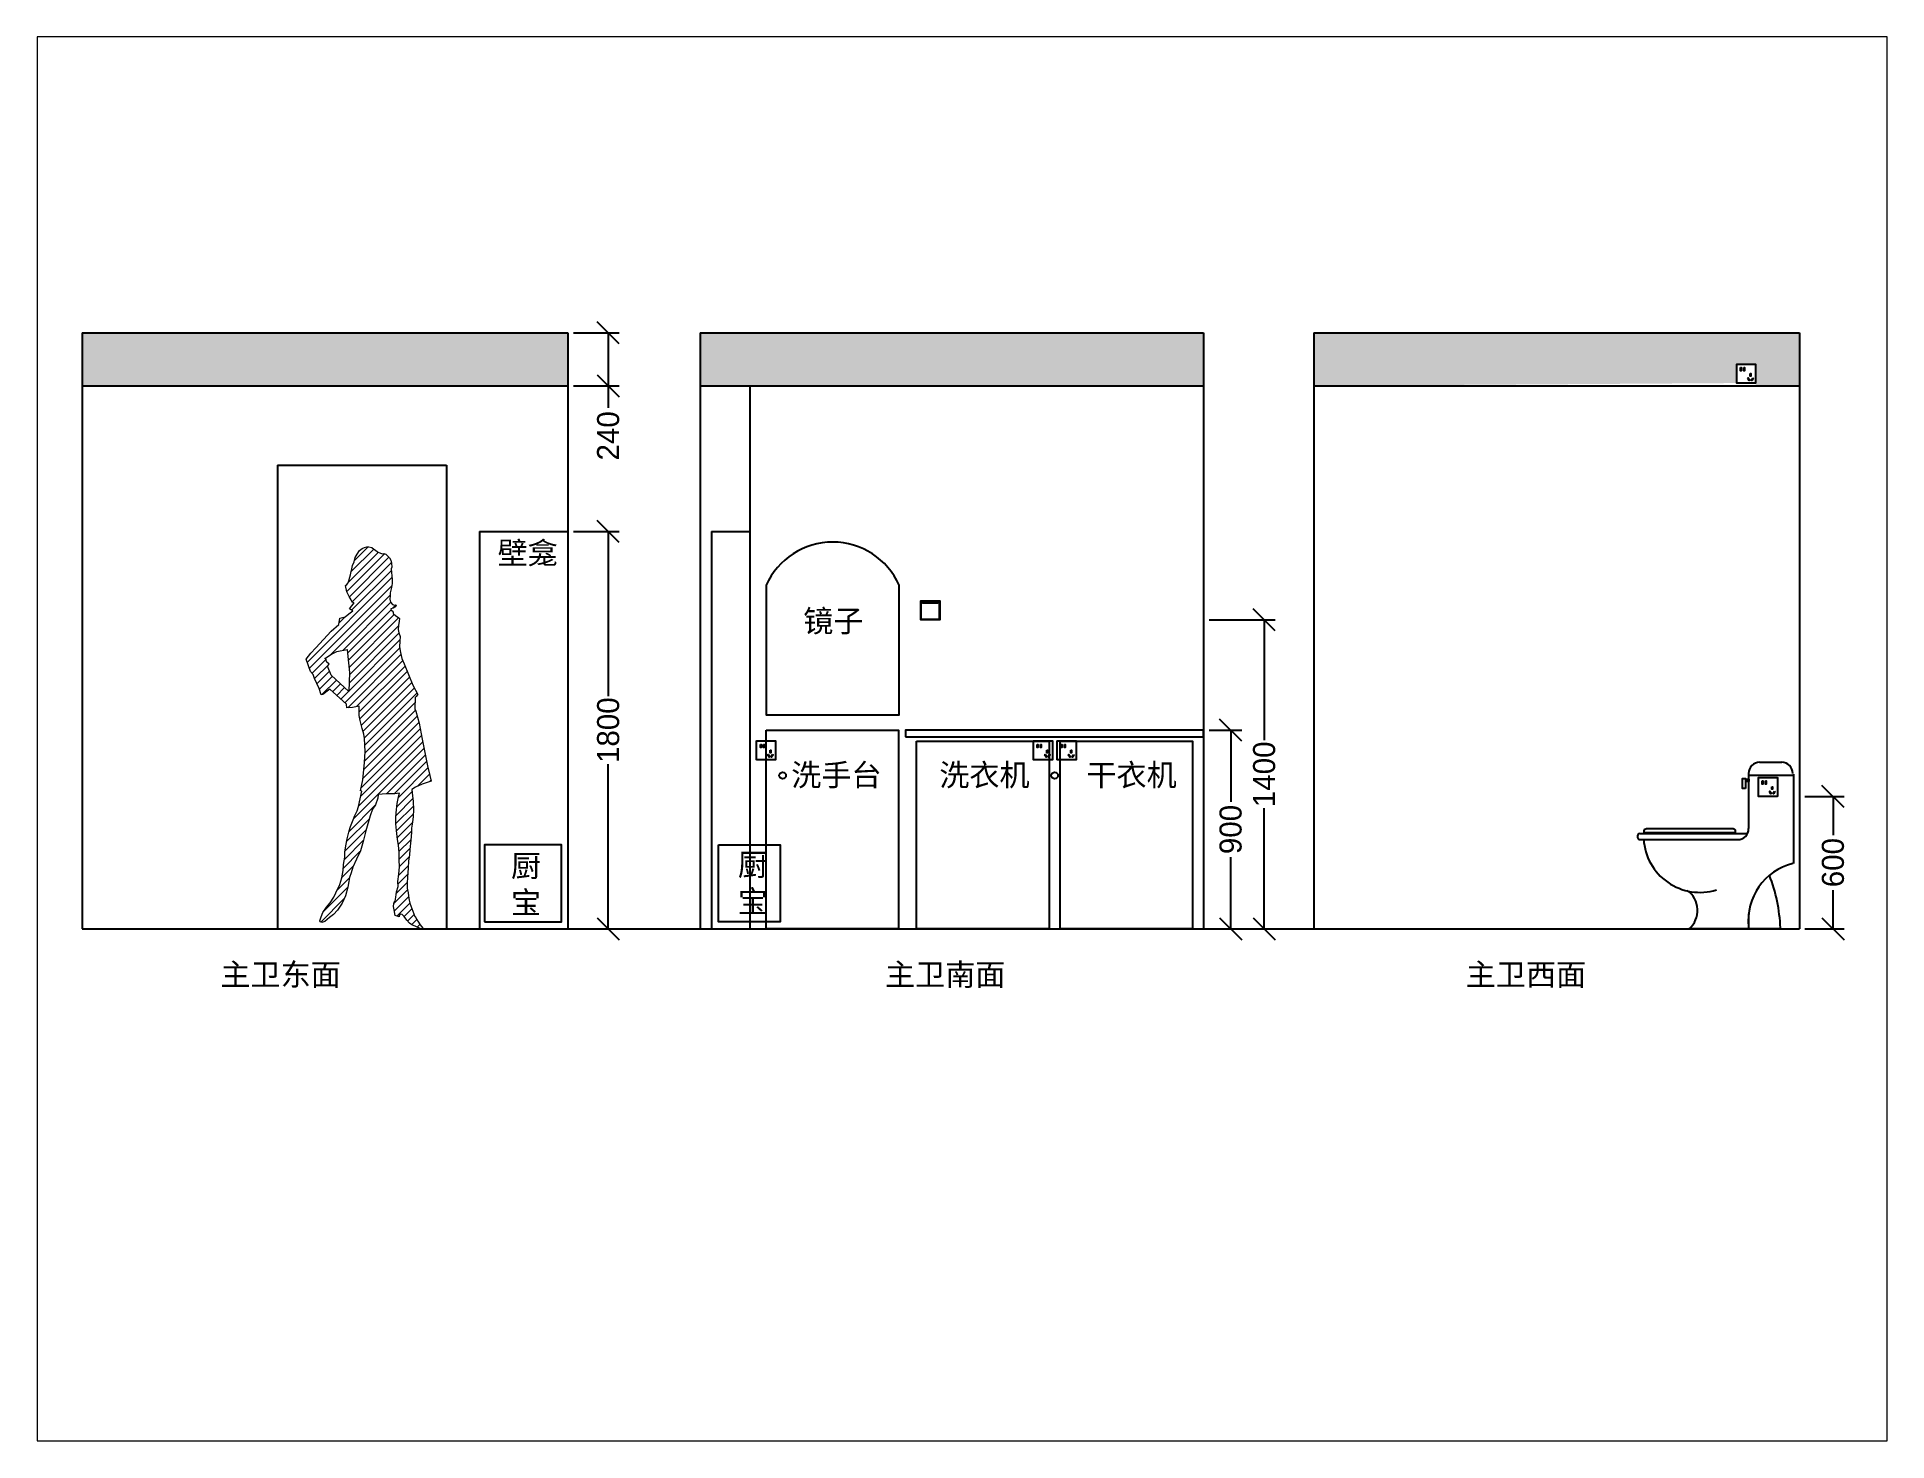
# Paper-space layout 'main bathroom' of a CAD drawing. Header units: millimetres. Extents: x 0 to 261, y 0 to 198.
# The model-space entities are those that its viewports show. They can reach past a viewport. Long polylines and large blocks are cut down to what shows.
import ezdxf

# ---------------------------------------------------------------- set-up
doc = ezdxf.new("R2010")
doc.units = ezdxf.units.MM
doc.linetypes.add('ACAD_ISO03W100', pattern=[30, 12, -18])
for name, color, linetype in [('blocks', 253, 'Continuous'), ('dim', 7, 'Continuous'), ('lighting', 6, 'Continuous'), ('strong current', 1, 'Continuous'), ('wall', 7, 'Continuous'), ('water supply', 7, 'Continuous')]:
    doc.layers.add(name, color=color, linetype=linetype)
doc.styles.get("Standard").update_dxf_attribs({"font": 'Heiti SC.ttf'})
doc.dimstyles.new('副本 ISO-25', dxfattribs={"dimscale": 40, "dimtxt": 2.5, "dimasz": 2.5, "dimexe": 1.25, "dimexo": 0.625, "dimgap": 0.63, "dimtad": 0, "dimdec": 0, "dimtxsty": 'Standard', "dimblk": 'OBLIQUE', "dimblk1": 'OBLIQUE', "dimblk2": 'OBLIQUE', "dimcen": 2.5, "dimadec": 0, "dimazin": 0, "dimtfac": 1, "dimtdec": 0, "dimtmove": 0, "dimatfit": 3, "dimfxl": 1, "dimarcsym": 0})

# ---------------------------------------------------------------- blocks, each defined once
blk = doc.blocks.new('A$C559E771F')
at = {"lineweight": 0, "ltscale": 3, "transparency": 33554559}
for p, q in [((184.1, 1527.6), (354.8, 1698.3)), ((190.8, 1569.7), (327.2, 1706.1)), ((195.4, 1503.5), (374.7, 1682.8)), ((203.9, 1618.1), (305.7, 1719.9)), ((217.5, 1662.6), (222.2, 1681.3)), ((219, 1668.6), (281.2, 1730.8)), ((222.2, 1681.3), (230.4, 1697)), ((230.4, 1697), (241.1, 1712.9)), ((241.1, 1712.9), (253.6, 1723.2)), ((253.6, 1723.2), (264.3, 1727.6)), ((264.3, 1727.6), (274.3, 1730.3)), ((274.3, 1730.3), (283.4, 1730.9)), ((283.4, 1730.9), (297.2, 1727.7)), ((297.2, 1727.7), (305.7, 1719.8)), ((305.7, 1719.8), (313.5, 1715.4)), ((313.5, 1715.4), (323.3, 1707.8)), ((323.3, 1707.8), (336.5, 1701.8)), ((336.5, 1701.8), (345.5, 1699)), ((345.5, 1699), (351.5, 1699.6)), ((351.5, 1699.6), (360, 1696.4)), ((360, 1696.4), (370.3, 1687.5)), ((370.3, 1687.5), (377.5, 1679.7)), ((377.5, 1679.7), (383.5, 1669.3)), ((197.7, 1592.1), (201.2, 1602.7)), ((201.2, 1602.7), (202.1, 1610.9)), ((202.1, 1610.9), (206.8, 1630)), ((205.8, 1443.3), (385.6, 1623.1)), ((206.8, 1630), (210.3, 1645.3)), ((207.9, 1480.7), (386.1, 1658.8)), ((210.3, 1645.3), (217.5, 1662.6)), ((383.5, 1669.3), (386.6, 1656.4)), ((388.2, 1638.5), (385.1, 1630.1)), ((385.1, 1630.1), (386.3, 1614.4)), ((386.3, 1614.4), (387.9, 1599.3)), ((386.6, 1656.4), (388.2, 1638.5)), ((387.9, 1599.3), (389.1, 1582.7)), ((5.1, 1207.2), (388.5, 1590.6)), ((14.3, 1181), (387.2, 1553.9)), ((110.8, 1242.2), (379.9, 1511.3)), ((177.7, 1554.8), (183.6, 1559.2)), ((184.6, 1525.6), (177.7, 1554.8)), ((183.6, 1559.2), (190.2, 1567.6)), ((194, 1505.8), (184.6, 1525.6)), ((190.2, 1567.6), (193, 1576.7)), ((193, 1576.7), (197.7, 1592.1)), ((380.7, 1522.5), (379.7, 1508.4)), ((386, 1546.3), (380.7, 1522.5)), ((388.8, 1564.8), (386, 1546.3)), ((389.1, 1582.7), (388.8, 1564.8)), ((165.2, 1261.2), (382.3, 1478.4)), ((176.1, 1413.4), (193.6, 1426.2)), ((187.7, 1248.3), (384.5, 1445.1)), ((193.6, 1426.2), (211.2, 1439.6)), ((203.4, 1490.1), (194, 1505.8)), ((196.1, 1450), (217.8, 1475.9)), ((211.2, 1439.6), (196.1, 1450)), ((208.7, 1479.1), (203.4, 1490.1)), ((217.8, 1475.9), (208.7, 1479.1)), ((379.7, 1508.4), (378.5, 1492.7)), ((378.5, 1492.7), (381.3, 1479.5)), ((381.3, 1479.5), (390.4, 1469.5)), ((394.5, 1453.1), (382.8, 1449.1)), ((382.8, 1449.1), (385, 1443.8)), ((385, 1443.8), (389.1, 1439.7)), ((389.1, 1439.7), (394.4, 1433.7)), ((390.4, 1469.5), (399.8, 1465.7)), ((391.4, 1452.1), (406, 1466.6)), ((394.4, 1433.7), (394.1, 1428.4)), ((394.1, 1428.4), (405.4, 1418.3)), ((404.2, 1458.4), (394.5, 1453.1)), ((399.8, 1465.7), (403.9, 1467.5)), ((403.9, 1467.5), (407.6, 1465.9)), ((407.6, 1465.9), (404.2, 1458.4)), ((43.3, 1272.3), (113.6, 1348.5)), ((113.6, 1348.5), (147.8, 1379)), ((147.8, 1379), (152.8, 1407.5)), ((149.1, 1386.6), (175.9, 1413.4)), ((152.8, 1407.5), (176.1, 1413.4)), ((190.8, 1216.1), (398.8, 1424.1)), ((193.9, 1183.9), (419.5, 1409.4)), ((195.6, 1150.2), (417.6, 1372.2)), ((405.4, 1418.3), (418.3, 1410.7)), ((417.7, 1373.7), (417, 1355.8)), ((417, 1355.8), (418.9, 1340.7)), ((420.8, 1394), (417.7, 1373.7)), ((418.3, 1410.7), (422.7, 1406)), ((422.7, 1406), (420.8, 1394)), ((21, 1248.5), (43.3, 1272.3)), ((138.7, 1255.8), (185, 1265.3)), ((175.4, 1023.9), (423.2, 1271.7)), ((185, 1265.3), (187.6, 1248.7)), ((192.5, 1076.4), (424.8, 1308.7)), ((194.1, 1113.3), (419.6, 1338.9)), ((418.9, 1340.7), (425.5, 1324.1)), ((424.5, 1302.8), (422.3, 1276.7)), ((422.3, 1276.7), (426.7, 1251.6)), ((425.5, 1324.1), (424.5, 1302.8)), ((0, 1222), (21, 1248.5)), ((19.4, 1166), (0, 1222)), ((26.5, 1157.9), (90.2, 1221.6)), ((37.7, 1133.7), (103.4, 1199.4)), ((85, 1224.2), (113.9, 1244.3)), ((91, 1221.2), (85, 1224.2)), ((91.6, 1209.9), (91, 1221.2)), ((103.5, 1199.2), (91.6, 1209.9)), ((96.6, 1188.9), (103.5, 1199.2)), ((112.9, 1149.6), (96.6, 1188.9)), ((113.9, 1244.3), (138.7, 1255.8)), ((187.6, 1248.7), (196.1, 1161.4)), ((188.3, 1001.4), (429.2, 1242.4)), ((228.5, 1006.3), (437.5, 1215.3)), ((239.7, 982.1), (447.6, 1190)), ((426.7, 1251.6), (433.9, 1224.6)), ((433.9, 1224.6), (443.7, 1199.5)), ((443.7, 1199.5), (463.1, 1152.6)), ((31.7, 1151.9), (19.4, 1166)), ((37.9, 1133), (31.7, 1151.9)), ((58, 1087.8), (37.9, 1133)), ((48.5, 1109.2), (105.9, 1166.6)), ((59.2, 1084.5), (118.8, 1144.1)), ((70.8, 1060.8), (136.9, 1126.9)), ((192.4, 1074.2), (112.9, 1149.6)), ((119.5, 1074.1), (155.1, 1109.6)), ((138.1, 1057.4), (173.2, 1092.4)), ((196.1, 1161.4), (192.4, 1074.2)), ((243.6, 950.7), (458, 1165.1)), ((250.1, 921.9), (468.4, 1140.1)), ((257.2, 893.6), (478.9, 1115.3)), ((263.6, 864.7), (490.1, 1091.1)), ((463.1, 1152.6), (483.5, 1104.2)), ((483.5, 1104.2), (505.1, 1060.9)), ((68.1, 1060.4), (58, 1087.8)), ((75, 1061.3), (68.1, 1060.4)), ((106.7, 1085.7), (75, 1061.3)), ((183.2, 1016.9), (106.7, 1085.7)), ((156.8, 1040.7), (191.3, 1075.2)), ((184.5, 1001.2), (183.2, 1016.9)), ((240, 1008.5), (209.2, 1002.7)), ((239.4, 989.4), (240, 1008.5)), ((265.4, 831.1), (501.8, 1067.5)), ((266.4, 796.7), (492.8, 1023.1)), ((493.2, 1048.1), (492.3, 996)), ((498.2, 1052.1), (493.2, 1048.1)), ((503.5, 1059.1), (498.2, 1052.1)), ((505.1, 1060.9), (503.5, 1059.1)), ((209.2, 1002.7), (184.5, 1001.2)), ((240.3, 965.5), (239.4, 989.4)), ((245, 944.2), (240.3, 965.5)), ((253.5, 907.4), (245, 944.2)), ((257.9, 682.2), (510.4, 934.7)), ((261.3, 720.9), (503.1, 962.7)), ((264.7, 759.7), (495.1, 990.1)), ((492.3, 996), (497, 985.9)), ((497, 985.9), (511.4, 931)), ((511.4, 931), (524.9, 858.5)), ((237.5, 555.7), (527.5, 845.7)), ((246.9, 600.5), (521.7, 875.3)), ((249.1, 638), (516.2, 905.1)), ((260.4, 882), (253.5, 907.4)), ((264.1, 861.9), (260.4, 882)), ((266.6, 802.9), (264.1, 861.9)), ((524.9, 858.5), (549.6, 737.6)), ((213.2, 496.1), (533.5, 816.3)), ((264.4, 752.7), (266.6, 802.9)), ((363.4, 610.8), (539.5, 787)), ((399.1, 611.2), (545.5, 757.7)), ((246.2, 625.2), (257.2, 674.1)), ((257.2, 674.1), (261.3, 721.1)), ((261.3, 721.1), (264.4, 752.7)), ((418, 594.8), (551.7, 728.5)), ((504.8, 646.2), (558.3, 699.7)), ((549.6, 737.6), (559.4, 694.9)), ((559.4, 694.9), (565.9, 668.8)), ((561.1, 667.2), (565.3, 671.4)), ((237.1, 553.7), (244.6, 588.8)), ((244.6, 588.8), (251.5, 623.9)), ((251.5, 623.9), (246.2, 625.2)), ((324, 590.9), (314.3, 561.5)), ((325.9, 608.5), (324, 590.9)), ((362, 610.8), (325.9, 608.5)), ((401.2, 611.3), (362, 610.8)), ((422.9, 614.9), (401.2, 611.3)), ((406.9, 513), (483.3, 589.4)), ((410.7, 552.1), (479.2, 620.6)), ((412.2, 567.3), (418.8, 598.3)), ((418.8, 598.3), (422.9, 614.9)), ((495.3, 642.2), (477.8, 630.3)), ((477.8, 630.3), (481.8, 601.8)), ((481.8, 601.8), (485, 576.1)), ((525.8, 655.2), (495.3, 642.2)), ((565.9, 668.8), (525.8, 655.2)), ((193.9, 441.4), (314.4, 561.9)), ((209.2, 486.7), (220.5, 512.7)), ((220.5, 512.7), (231.1, 534.3)), ((231.1, 534.3), (237.1, 553.7)), ((290.4, 511.7), (270.3, 443.5)), ((299.8, 541.2), (290.4, 511.7)), ((314.3, 561.5), (299.8, 541.2)), ((405.9, 476.6), (485.3, 556)), ((405.9, 502.1), (408.1, 525.9)), ((408.1, 525.9), (412.2, 567.3)), ((408.8, 444.1), (484.6, 519.9)), ((484, 508.9), (482.1, 482.9)), ((485.6, 540.6), (484, 508.9)), ((485, 576.1), (485.6, 540.6)), ((175.3, 352.1), (271.9, 448.6)), ((183, 395.2), (286.6, 498.7)), ((185.6, 407.5), (194.4, 443.5)), ((194.4, 443.5), (201, 462.6)), ((201, 462.6), (209.2, 486.7)), ((270.3, 443.5), (258.4, 395.5)), ((405.9, 476.1), (405.9, 502.1)), ((408.7, 444.7), (405.9, 476.1)), ((413.7, 404.5), (408.7, 444.7)), ((412.7, 412.7), (482, 482)), ((417.1, 381.8), (477.1, 441.7)), ((476.8, 435.6), (473.6, 400.8)), ((477.7, 456), (476.8, 435.6)), ((482.1, 482.9), (477.7, 456)), ((167.6, 273.7), (243.6, 349.7)), ((172.7, 314.1), (259.8, 401.2)), ((174.6, 347.6), (179, 375.8)), ((174.6, 325), (174.6, 347.6)), ((179, 375.8), (185.6, 407.5)), ((245.2, 353.2), (227.9, 315.1)), ((258.4, 395.5), (245.2, 353.2)), ((417.5, 379.4), (413.7, 404.5)), ((420.6, 345.8), (417.5, 379.4)), ((420.3, 349.6), (473.9, 403.1)), ((421.2, 312.3), (420.6, 345.8)), ((421.2, 315.1), (470, 363.9)), ((469.6, 359.7), (468, 333.1)), ((473.6, 400.8), (469.6, 359.7)), ((161.4, 231.3), (167.1, 263.3)), ((161.6, 232.3), (214.1, 284.8)), ((167.1, 263.3), (168.6, 291.5)), ((168.6, 291.5), (174.6, 325)), ((203.8, 254), (195.6, 232.4)), ((211.6, 279.4), (203.8, 254)), ((227.9, 315.1), (211.6, 279.4)), ((418.5, 241.7), (463, 286.2)), ((419, 247), (423.1, 280.9)), ((423.1, 280.9), (421.2, 312.3)), ((423.1, 281.6), (466.6, 325.2)), ((462.6, 274.1), (458.6, 234)), ((463.6, 307.4), (462.6, 274.1)), ((468, 333.1), (463.6, 307.4)), ((79.9, 79.9), (189.1, 189.1)), ((134.7, 163.4), (152.6, 200.3)), ((141, 176.4), (195.4, 230.8)), ((152.6, 200.3), (161.4, 231.3)), ((189, 188.5), (177.4, 148.8)), ((193.4, 213.6), (189, 188.5)), ((195.6, 232.4), (193.4, 213.6)), ((397, 114.2), (459.1, 176.3)), ((408.6, 161.2), (457.2, 209.7)), ((409.6, 167.4), (416.2, 191.5)), ((415.6, 213.8), (419, 247)), ((416.2, 191.5), (415.6, 213.8)), ((415.8, 203.7), (460, 247.8)), ((458.6, 234), (457, 206.4)), ((457, 206.4), (457.9, 183.5)), ((457.9, 183.5), (461.4, 162.5)), ((65.7, 30.4), (172.4, 137.1)), ((75.7, 74), (92.2, 97.4)), ((92.2, 97.4), (108.4, 118)), ((108.4, 118), (124.4, 143.7)), ((142.2, 84.3), (123.7, 65.3)), ((124.4, 143.7), (134.7, 163.4)), ((163.3, 115.6), (142.2, 84.3)), ((177.4, 148.8), (163.3, 115.6)), ((396.1, 100.4), (397, 114.8)), ((398.6, 86.2), (396.1, 100.4)), ((397, 114.8), (399.5, 124.2)), ((403.3, 59.9), (398.6, 86.2)), ((399.5, 81.3), (463.6, 145.4)), ((399.5, 124.2), (402.7, 124.5)), ((402.7, 124.5), (405.8, 142.7)), ((405.8, 142.7), (409.6, 167.4)), ((411, 57.4), (470, 116.5)), ((444.1, 55.2), (479, 90.1)), ((461.4, 162.5), (464.8, 136.4)), ((464.8, 136.4), (470.1, 116)), ((470.1, 116), (478.3, 92.1)), ((478.3, 92.1), (482.7, 80.2)), ((61.3, 36.7), (67.2, 54.6)), ((63.2, 31.4), (61.3, 36.7)), ((70.4, 28.5), (63.2, 31.4)), ((67.2, 54.6), (75.7, 74)), ((83.6, 32.5), (70.4, 28.5)), ((105.2, 50.9), (83.6, 32.5)), ((123.7, 65.3), (105.2, 50.9)), ((420.6, 54.4), (403.3, 59.9)), ((420.9, 59.8), (420.6, 54.4)), ((424.3, 65.1), (420.9, 59.8)), ((429.3, 66.3), (424.3, 65.1)), ((434.7, 65.4), (429.3, 66.3)), ((439.4, 60.3), (434.7, 65.4)), ((444.1, 55.3), (439.4, 60.3)), ((455.7, 38.6), (444.1, 55.3)), ((467.3, 25.4), (455.7, 38.6)), ((459, 34.8), (488.9, 64.7)), ((478.9, 17.2), (467.3, 25.4)), ((477.7, 18), (501.8, 42.1)), ((496.2, 10.5), (478.9, 17.2)), ((482.7, 80.2), (492.4, 56)), ((492.4, 56), (493.7, 56.3)), ((493.7, 56.3), (505.9, 34.9)), ((519.1, 0), (496.2, 10.5)), ((502.5, 7.6), (514.4, 19.5)), ((505.9, 34.9), (515.6, 17.3)), ((515.6, 17.3), (528.5, 3.4)), ((525.7, 0), (519.1, 0)), ((528.5, 3.4), (525.7, 0))]:
    blk.add_line(p, q, dxfattribs=at)
blk = doc.blocks.new('socket-5')
at = {"layer": 'strong current'}
blk.add_lwpolyline([(-43, 85.4, -0.414214), (-42.4, 86), (42.4, 86, -0.414214), (43, 85.4), (43, 0.6, -0.414214), (42.4, 0), (-42.4, 0, -0.414214), (-43, 0.6)], format="xyb", close=True, dxfattribs=at)
for points in [[(-26, 70), (-23, 70), (-23, 56), (-26, 56)], [(-11, 70), (-8, 70), (-8, 56), (-11, 56)], [(6.8, 22.1), (9.2, 23.9), (16.2, 13.9), (13.8, 12.1)], [(18, 44), (21, 44), (21, 32), (18, 32)], [(29.8, 23.9), (32.2, 22.1), (25.2, 12.1), (22.8, 13.9)]]:
    blk.add_lwpolyline(points, close=True, dxfattribs=at)
blk = doc.blocks.new('switch - 1 gang')
at = {"transparency": 33554687}
blk.add_lwpolyline([(-43, 85.4, -0.414214), (-42.4, 86), (42.4, 86, -0.414214), (43, 85.4), (43, 0.6, -0.414214), (42.4, 0), (-42.4, 0, -0.414214), (-43, 0.6)], format="xyb", close=True, dxfattribs=at)
for points in [[(-41.4, 84.5), (41, 84.5), (41, 1.6), (-41.4, 1.6)], [(-33, 78.9), (32.6, 78.9), (32.6, 75.8), (-33, 75.8)]]:
    blk.add_lwpolyline(points, close=True, dxfattribs=at)
blk = doc.blocks.new('_Oblique')
at = {"color": 0, "linetype": 'ByBlock', "lineweight": -2}
blk.add_line((-0.5, -0.5), (0.5, 0.5), dxfattribs=at)
blk = doc.blocks.new('*D380')
at = {"layer": 'dim', "color": 0, "lineweight": -2, "transparency": 16777216}
for p, q in [((25046.4, -4760), (25223.5, -4760)), ((25173.5, -4760), (25173.5, -4935.7)), ((25173.5, -5360), (25173.5, -5184.3)), ((25046.4, -5360), (25223.5, -5360))]:
    blk.add_line(p, q, dxfattribs=at)
at = {"layer": 'dim', "color": 0, "lineweight": -2, "transparency": 16777216, "xscale": 100, "yscale": 100, "zscale": 100}
for p, rotation in [((25173.5, -4760), 90), ((25173.5, -5360), 270)]:
    blk.add_blockref('_Oblique', p, dxfattribs=dict(at, rotation=rotation))
at = {"layer": 'dim', "color": 0, "transparency": 16777216, "insert": (25173.5, -5060), "char_height": 100, "attachment_point": 5, "rotation": 90}
blk.add_mtext('600', dxfattribs=at)
blk = doc.blocks.new('*D381')
at = {"layer": 'dim', "color": 0, "lineweight": -2, "transparency": 16777216}
for p, q in [((19466.4, -3560), (19674.3, -3560)), ((19624.3, -3560), (19624.3, -4305.9)), ((19624.3, -5360), (19624.3, -4614.1)), ((19466.4, -5360), (19674.3, -5360))]:
    blk.add_line(p, q, dxfattribs=at)
at = {"layer": 'dim', "color": 0, "lineweight": -2, "transparency": 16777216, "xscale": 100, "yscale": 100, "zscale": 100}
for p, rotation in [((19624.3, -3560), 90), ((19624.3, -5360), 270)]:
    blk.add_blockref('_Oblique', p, dxfattribs=dict(at, rotation=rotation))
at = {"layer": 'dim', "color": 0, "transparency": 16777216, "insert": (19624.3, -4460), "char_height": 100, "attachment_point": 5, "rotation": 90}
blk.add_mtext('1800', dxfattribs=at)
blk = doc.blocks.new('*D382')
at = {"layer": 'dim', "color": 0, "lineweight": -2, "transparency": 16777216}
for p, q in [((22346.4, -4460), (22494.5, -4460)), ((22444.5, -4460), (22444.5, -4784.4)), ((22444.5, -5360), (22444.5, -5035.6)), ((22346.4, -5360), (22494.5, -5360))]:
    blk.add_line(p, q, dxfattribs=at)
at = {"layer": 'dim', "color": 0, "lineweight": -2, "transparency": 16777216, "xscale": 100, "yscale": 100, "zscale": 100}
for p, rotation in [((22444.5, -4460), 90), ((22444.5, -5360), 270)]:
    blk.add_blockref('_Oblique', p, dxfattribs=dict(at, rotation=rotation))
at = {"layer": 'dim', "color": 0, "transparency": 16777216, "insert": (22444.5, -4910), "char_height": 100, "attachment_point": 5, "rotation": 90}
blk.add_mtext('900', dxfattribs=at)
blk = doc.blocks.new('*D383')
at = {"layer": 'dim', "color": 0, "lineweight": -2, "transparency": 16777216}
for p, q in [((22346.4, -3960), (22646.4, -3960)), ((22596.4, -3960), (22596.4, -4505.9)), ((22596.4, -5360), (22596.4, -4814.1)), ((22346.4, -5360), (22646.4, -5360))]:
    blk.add_line(p, q, dxfattribs=at)
at = {"layer": 'dim', "color": 0, "lineweight": -2, "transparency": 16777216, "xscale": 100, "yscale": 100, "zscale": 100}
for p, rotation in [((22596.4, -3960), 90), ((22596.4, -5360), 270)]:
    blk.add_blockref('_Oblique', p, dxfattribs=dict(at, rotation=rotation))
at = {"layer": 'dim', "color": 0, "transparency": 16777216, "insert": (22596.4, -4660), "char_height": 100, "attachment_point": 5, "rotation": 90}
blk.add_mtext('1400', dxfattribs=at)
blk = doc.blocks.new('A$C32676E59')
for p, q in [((0.5529, 0.7544), (0.6529, 0.7544)), ((0.5029, 0.7044), (0.5029, 0.4544)), ((0.5029, 0.678), (0.5029, 0.6676)), ((0.504, 0.6962), (0.7016, 0.6962)), ((0.7065, 0.7009), (0.7065, 0.2954)), ((0, 0.4216), (0, 0.4144)), ((0.01, 0.4316), (0.4973, 0.4316)), ((0.1029, 0.4345), (0.1029, 0.4316)), ((0.3029, 0.4345), (0.3029, 0.4316)), ((0.01, 0.4044), (0.4529, 0.4044)), ((0.2314, 0.0009), (0.6494, 0.0009)), ((0.5029, 0.0677), (0.5029, 0.0044)), ((0.5029, 0.0677), (0.5029, 0.0044))]:
    blk.add_line(p, q)
for points in [[(0.4884, 0.6364), (0.4754, 0.6364), (0.4754, 0.6806), (0.4884, 0.6806)], [(0.504, 0.6676), (0.491, 0.6676), (0.491, 0.678), (0.504, 0.678)]]:
    blk.add_lwpolyline(points, close=True)
blk.add_lwpolyline([(0.4423, 0.4345), (0.0303, 0.4345), (0.0303, 0.4445, -0.414214), (0.0403, 0.4545), (0.4323, 0.4545, -0.414214), (0.4423, 0.4445)], format="xyb", close=True)
for centre, radius, start, end in [((0.5529, 0.7044), 0.05, 90, 180), ((0.6529, 0.7044), 0.05, 0, 90), ((0.01, 0.4216), 0.01, 90, 180), ((0.4529, 0.4544), 0.05, 270, 0), ((0.01, 0.4144), 0.01, 180, 270), ((0.2822, 0.4205), 0.2552, 183.26355, 287.05698), ((0.7678, 0.0377), 0.2666, 104.09571, 186.08184), ((0.1601, 0.0838), 0.1114, 311.19925, 54.43873), ((-0.0919, -0.0262), 0.7396, 2.37195, 21.30695)]:
    blk.add_arc(centre, radius, start, end)
blk = doc.blocks.new('*D411')
at = {"layer": 'wall', "color": 0, "lineweight": -2, "transparency": 16777216}
for p, q in [((19466.4, -2660), (19674.3, -2660)), ((19624.3, -2660), (19624.3, -2900)), ((19466.4, -2900), (19674.3, -2900)), ((19624.3, -2900), (19624.3, -3000))]:
    blk.add_line(p, q, dxfattribs=at)
at = {"layer": 'wall', "color": 0, "lineweight": -2, "transparency": 16777216, "xscale": 100, "yscale": 100, "zscale": 100}
for p, rotation in [((19624.3, -2660), 90), ((19624.3, -2900), 270)]:
    blk.add_blockref('_Oblique', p, dxfattribs=dict(at, rotation=rotation))
at = {"layer": 'wall', "color": 0, "transparency": 16777216, "insert": (19624.3, -3126.8), "char_height": 100, "attachment_point": 5, "rotation": 90}
blk.add_mtext('240', dxfattribs=at)

msp = doc.modelspace()

# ---------------------------------------------------------------- hatches: boundary and pattern name
at = {"layer": 'wall', "transparency": 33554559}
h = msp.add_hatch(dxfattribs=at)
h.set_pattern_fill('AR-HBONE', color=256)
h.paths.add_polyline_path([(11867.8, -2660), (10147.8, -2660), (10147.8, -2900), (11867.8, -2900)])
h.paths.add_polyline_path([(13787.8, -2660), (12067.8, -2660), (12067.8, -2900), (13787.8, -2900)])
h.paths.add_polyline_path([(15307.8, -2660), (13987.8, -2660), (13987.8, -2900), (15307.8, -2900)])
h.paths.add_polyline_path([(19441.4, -2660), (17241.4, -2660), (17241.4, -2900), (19441.4, -2900)])
h.paths.add_polyline_path([(21573.1, -2660), (20041.4, -2660), (20041.4, -2900), (21520.8, -2900)])
h.paths.add_polyline_path([(22321.4, -2660), (21573.1, -2660), (21520.8, -2900), (22321.4, -2900)])
h.paths.add_polyline_path([(25021.4, -2660), (22821.4, -2660), (22821.4, -2900), (24737.6, -2887.7, -0.414214), (24737, -2887.1), (24737, -2801.7), (24823, -2801.7), (24823, -2900), (25021.4, -2900)])

# ---------------------------------------------------------------- linework, layer by layer
at = {"transparency": 33554687}
for p, q in [((17241.4, -2660, 40), (17241.4, -5360, 40)), ((17241.4, -2660, 40), (19441.4, -2660, 45.6)), ((19441.4, -2660, 40), (19441.4, -5360, 40)), ((20041.4, -2660, 40), (20041.4, -5360, 40)), ((20041.4, -2660, 46.2), (22321.4, -2660, 52)), ((22321.4, -2660, 40), (22321.4, -5360, 40)), ((22821.4, -2660, 40), (22821.4, -5360, 40)), ((22821.4, -2660, 53.3), (25021.4, -2660, 58.9)), ((25021.4, -2660, 40), (25021.4, -5360, 40)), ((17241.4, -2900, 40), (19441.4, -2900, 40)), ((20041.4, -2900, 40), (22321.4, -2900, 40)), ((20266.4, -2900, 40), (20266.4, -5360, 40)), ((22821.4, -2900, 40), (25021.4, -2900, 40)), ((18126.4, -3260, 40), (18891.4, -3260, 40)), ((18126.4, -3260, 40), (18126.4, -5360, 40)), ((18891.4, -3260, 40), (18891.4, -5360, 40)), ((17241.4, -5360, 40), (25021.4, -5360, 40))]:
    msp.add_line(p, q, dxfattribs=at)
at = {"layer": 'blocks', "linetype": 'ACAD_ISO03W100', "transparency": 33554687}
for q in [(20266.4, -3560, 40), (20091.4, -5360, 40)]:
    msp.add_line((20091.4, -3560, 40), q, dxfattribs=at)
at = {"layer": 'blocks', "transparency": 33554687}
msp.add_lwpolyline([(20340.4, -3803.4), (20340.4, -4390.2), (20942.6, -4390.2), (20942.6, -3803.4)], dxfattribs=at)
at = {"layer": 'blocks', "transparency": 33554687, "elevation": 40}
for points in [[(20339.4, -4460), (20939.4, -4460), (20939.4, -5360), (20339.4, -5360)], [(20971.4, -4490), (22321.4, -4490), (22321.4, -4460), (20971.4, -4460)], [(21021.4, -4510), (21621.4, -4510), (21621.4, -5360), (21021.4, -5360)], [(21671.4, -4510), (22271.4, -4510), (22271.4, -5360), (21671.4, -5360)]]:
    msp.add_lwpolyline(points, close=True, dxfattribs=at)
at = {"layer": 'blocks', "transparency": 33554687}
for points in [[(19063.1, -5328.8), (19413.1, -5328.8), (19413.1, -4978.8), (19063.1, -4978.8)], [(20123.3, -4978.8), (20403.3, -4978.8), (20403.3, -5328.8), (20123.3, -5328.8)]]:
    msp.add_lwpolyline(points, close=True, dxfattribs=at)
msp.add_arc((20641.5, -3937.3), 329.6, 23.98203, 156.01797, dxfattribs=at)
at = {"layer": 'wall', "transparency": 33554687}
for q in [(19041.4, -5360, 40), (19441.4, -3560, 40)]:
    msp.add_line((19041.4, -3560, 40), q, dxfattribs=at)
at = {"layer": 'water supply', "color": 3, "transparency": 33554687}
for centre in [(20414.4, -4665.5), (21646.8, -4665.5)]:
    msp.add_circle(centre, 15, dxfattribs=at)

# ---------------------------------------------------------------- block references
at = {"layer": 'blocks', "transparency": 33554687}
msp.add_blockref('A$C559E771F', (18255.9, -5359.7, 40), dxfattribs=at)
at = {"layer": 'blocks', "color": 7, "transparency": 33554687, "xscale": 1000, "yscale": 1000, "zscale": 1000}
msp.add_blockref('A$C32676E59', (24288.2, -5360, 40), dxfattribs=at)
at = {"layer": 'lighting', "transparency": 33554687}
msp.add_blockref('switch - 1 gang', (21083.3, -3960, 40), dxfattribs=at)
at = {"layer": 'strong current', "transparency": 33554687}
for p in [(24780, -2887.7), (20339.4, -4594.4, 60), (21594.1, -4594.4), (21701.9, -4594.4), (24878.4, -4760, 40)]:
    msp.add_blockref('socket-5', p, dxfattribs=at)

# ---------------------------------------------------------------- texts
at = {"transparency": 33554687, "char_height": 100, "attachment_point": 1}
for s, width, insert in [('壁龛', 300.352, (19122.5, -3607)), ('主卫东面', 796.512, (17867.1, -5516.8)), ('主卫南面', 796.512, (20878.3, -5516.8)), ('主卫西面', 796.512, (23509.5, -5516.8))]:
    msp.add_mtext_dynamic_manual_height_columns(s, width=width, gutter_width=500, heights=[0], dxfattribs=dict(at, insert=insert))
at = {"layer": 'blocks', "transparency": 33554687, "char_height": 100, "attachment_point": 1}
for s, width, insert in [('\\pxqc;镜子', 299.782, (20494.2, -3915.4)), ('洗手台', 413.053, (20453.4, -4613)), ('洗衣机', 413.053, (21124.1, -4613)), ('干衣机', 413.053, (21790.7, -4613)), ('厨宝', 76.882, (19183.6, -5024.2)), ('厨宝', 76.882, (20211.3, -5019.3))]:
    msp.add_mtext_dynamic_manual_height_columns(s, width=width, gutter_width=500, heights=[0], dxfattribs=dict(at, insert=insert))

# ---------------------------------------------------------------- dimensions: what is measured, and where the dimension line sits
at = {"layer": 'dim', "transparency": 33554687}
for base, p1, p2, picture, middle in [((19624.3, -3560), (19441.4, -5360, 40), (19441.4, -3560, 40), '*D381', (19624.3, -4460)), ((22596.4, -3960), (22321.4, -5360, 40), (22321.4, -3960, 40), '*D383', (22596.4, -4660)), ((22444.5, -4460), (22321.4, -5360, 40), (22321.4, -4460, 40), '*D382', (22444.5, -4910)), ((25173.5, -4760), (25021.4, -5360, 40), (25021.4, -4760, 40), '*D380', (25173.5, -5060))]:
    dim = msp.add_linear_dim(base=base, p1=p1, p2=p2, angle=90, dimstyle='副本 ISO-25', dxfattribs=at)
    dim.commit()
    dim.dimension.update_dxf_attribs({"geometry": picture, "text_midpoint": middle})
at = {"layer": 'wall', "transparency": 33554687}
dim = msp.add_linear_dim(base=(19624.3, -2900), p1=(19441.4, -2660, 40), p2=(19441.4, -2900, 40), angle=90, dimstyle='副本 ISO-25', dxfattribs=at)
dim.commit()
dim.dimension.update_dxf_attribs({"geometry": '*D411', "text_midpoint": (19624.3, -3126.8)})

psp = doc.layouts.new('main bathroom')

# ---------------------------------------------------------------- viewports
at = {"layer": 'wall', "transparency": 33554687, "view_target_point": (7521.99, 7062.84)}
psp.add_viewport(center=(130.71, 99.25), size=(261.06, 198.0883), view_center_point=(13705.21, -11562.73), view_height=6360.1245, dxfattribs=at)

doc.saveas('drawing.dxf')
